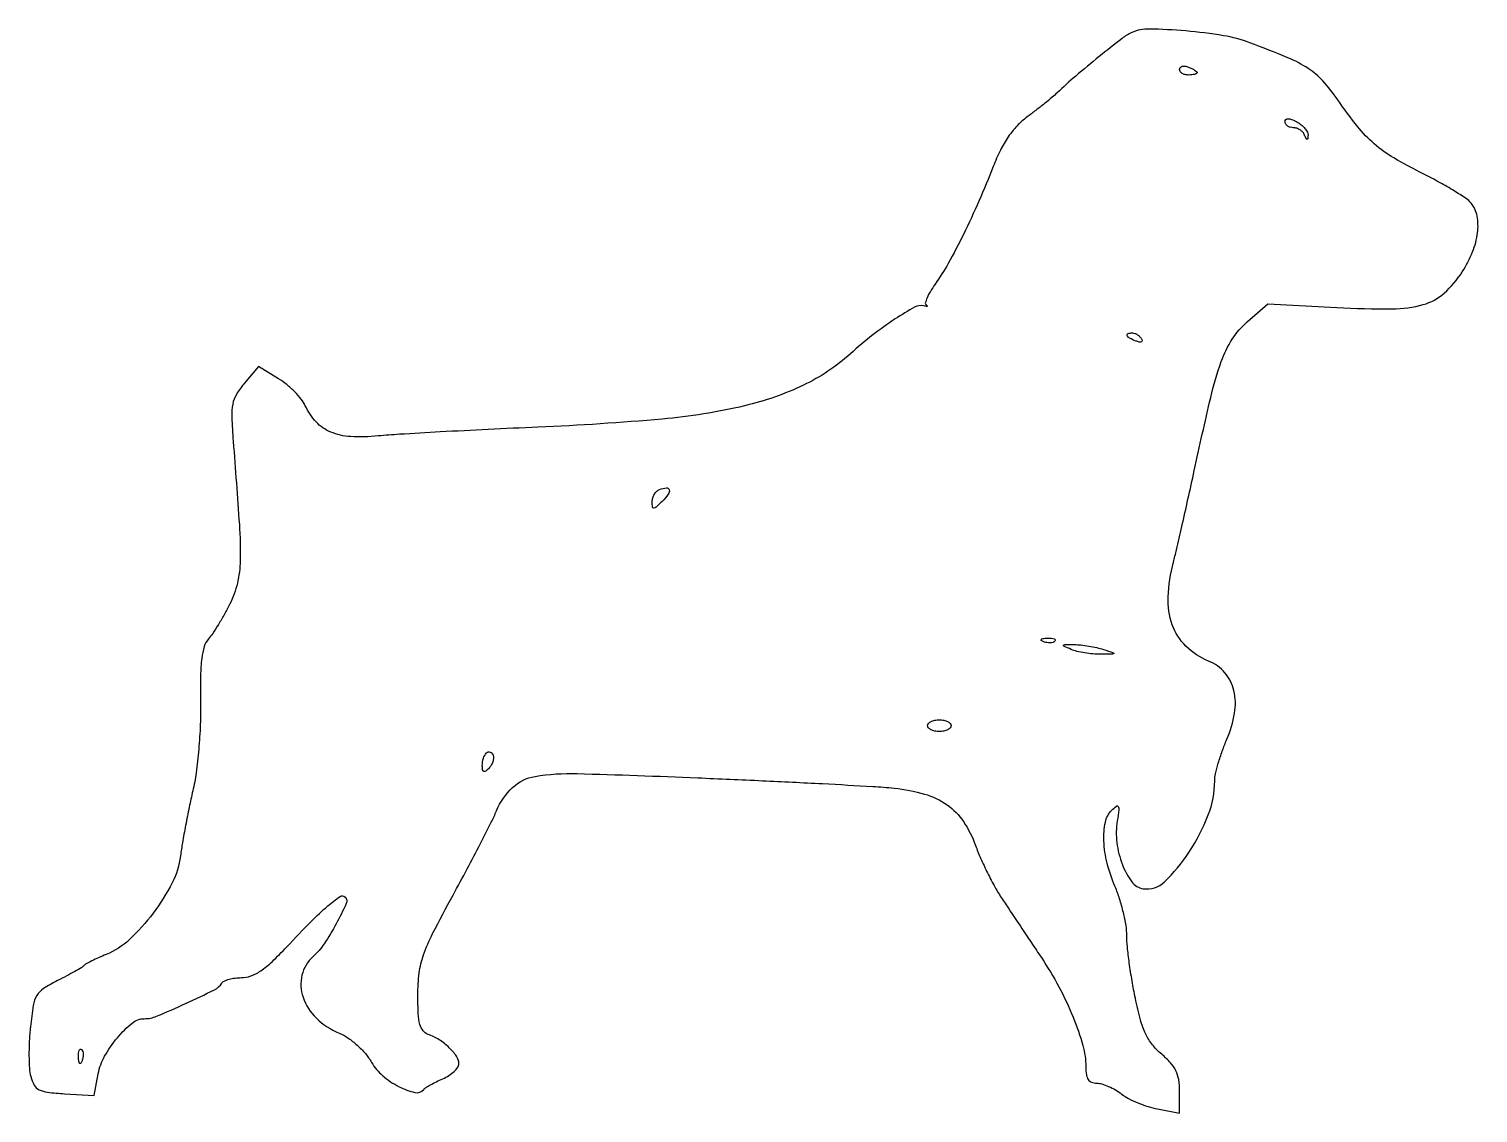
# Model space of a CAD drawing. Extents: x 1 to 248, y 0 to 185.
import ezdxf

# ---------------------------------------------------------------- set-up
doc = ezdxf.new("R2010")
doc.units = 0

msp = doc.modelspace()

# ---------------------------------------------------------------- linework, layer by layer
for points in [[(188.859479, 184.245675, 0.058107), (187.192569, 183.240347, 0.00502), (183.290043, 180.156019, 0.007294), (179.271711, 176.816173, 0.013376), (176.113084, 173.962113, -0.016003), (175.258726, 173.198248, -0.005125), (173.942263, 172.117725, -0.005107), (172.451032, 170.943992, -0.005687), (170.988236, 169.842933, 0.045094), (169.277281, 168.330202, 0.039074), (167.773163, 166.464763, 0.034668), (166.427777, 164.174652, 0.022881), (165.193179, 161.38082, -0.010855), (162.760383, 155.496824, -0.011298), (160.105026, 149.802826, -0.011934), (157.506215, 144.845214, -0.028424), (155.285033, 141.329966, 0.020442), (154.470096, 140.084696, 0.034147), (153.902842, 138.968909, 0.038699), (153.608953, 138.095862, 0.338586), (153.760102, 137.743861, -0.056143), (153.949866, 137.607113, -0.584383), (153.932974, 137.532804, -0.116734), (153.735789, 137.521524, -0.014305), (153.309598, 137.60964, 0.187849), (151.785508, 137.3966, 0.017295), (148.461073, 135.381913, 0.021071), (144.654181, 132.655174, 0.017134), (140.809737, 129.430434, -0.072137), (132.796308, 124.085879, -0.053435), (122.734359, 120.55595, -0.035688), (108.702958, 118.301781, -0.011258), (87.5, 116.912514, 0.001404), (78.999049, 116.523566, 0.001576), (70.82191, 116.10057, 0.001445), (63.862907, 115.69841, 0.008478), (60.212886, 115.414702, -0.036633), (55.526232, 115.314883, -0.085639), (52.11727, 116.087221, -0.10689), (49.631918, 117.81185, -0.081094), (47.782757, 120.57745, 0.061247), (47.109736, 121.675503, 0.027307), (45.980709, 122.945237, 0.02653), (44.624166, 124.174812, 0.032441), (43.229553, 125.167146), (39.802516, 127.285171), (37.366084, 124.392585, 0.041066), (36.031283, 122.514637, 0.087104), (35.40136, 120.85153, 0.05685), (35.236809, 118.653312, 0.009937), (35.481027, 114.5, -0.00239), (36.531521, 100.296631, -0.022388), (36.680323, 94.16908, -0.052449), (36.192383, 90.295024, -0.059019), (34.912754, 86.767528, -0.010628), (33.98057, 85.007815, -0.009945), (32.954296, 83.249386, -0.009968), (31.981399, 81.725235, -0.033218), (31.258884, 80.783573, 0.10705), (30.541294, 79.493409, 0.042164), (30.115204, 77.494576, 0.027523), (29.907854, 74.567231, 0.008476), (29.91348, 70.140702, -0.014759), (29.869195, 66.218848, -0.011455), (29.597389, 61.958622, -0.011674), (29.154883, 57.950963, -0.024229), (28.586256, 54.857129, 0.006255), (27.971367, 52.077453, 0.004579), (27.355869, 48.978016, 0.004628), (26.826892, 46.031259, 0.010213), (26.489922, 43.770161, -0.08703), (25.066288, 39.186437, -0.042807), (21.810697, 33.997413, -0.042846), (17.745876, 29.469203, -0.092539), (13.816234, 26.955529, 0.008461), (12.50973, 26.400919, 0.010829), (11.327269, 25.844203, 0.008876), (10.361618, 25.342167, 0.08568), (10, 25.056774, -0.07522), (9.625779, 24.748599, -0.005512), (8.471875, 24.07602, -0.007586), (7.068529, 23.306571, -0.005673), (5.5, 22.49989, 0.027341), (3.104458, 21.133573, 0.117048), (1.973804, 19.955245, 0.092729), (1.360141, 18.257211, 0.013715), (0.869221, 14.627479, 0.014633), (0.679073, 12.186512, 0.014103), (0.628823, 9.708313, 0.014172), (0.708065, 7.524636, 0.048812), (0.93662, 6.12759, 0.063572), (1.523889, 4.685318, 0.147864), (2.358579, 3.886344, 0.088819), (3.784438, 3.456552, 0.014195), (6.697087, 3.201913), (11.759376, 2.903826), (12.453228, 6.602376, -0.081195), (13.534782, 9.588645, -0.046616), (15.710775, 12.751063, -0.046434), (18.233283, 15.257236, -0.174064), (20.302234, 16, 0.098746), (22.411191, 16.420603, 0.008972), (27.351569, 18.577546, 0.007341), (32.291511, 20.92903, 0.140479), (33.539896, 22.064553, -0.147785), (33.94812, 22.42533, -0.039907), (34.768228, 22.725212, -0.036771), (35.798581, 22.931157, -0.030952), (36.909598, 23, 0.09087), (38.503887, 23.292159, 0.058946), (40.170581, 24.160369, 0.040505), (42.11325, 25.728, 0.014594), (44.616578, 28.25, -0.00646), (48.769862, 32.572684, -0.021384), (51.657896, 35.261552, -0.026118), (53.709959, 36.836856, -0.3616), (54.575892, 36.757441, -0.313003), (54.777908, 35.6391, -0.016444), (53.071723, 32.202811, -0.024731), (51.016496, 28.798883, -0.060805), (49.10641, 26.595012, 0.150996), (47.22031, 23.41864, 0.142336), (47.396303, 19.649491, 0.120309), (49.678623, 16.080121, 0.09192), (53.571679, 13.534497, -0.051365), (55.069872, 12.719104, -0.033079), (56.624454, 11.49457, -0.032633), (58.035038, 10.046333, -0.043512), (59.101492, 8.552557, 0.082157), (61.009903, 6.27292, 0.057888), (63.784992, 4.397855, 0.064095), (66.472471, 3.415159, 0.282791), (68, 3.936073, -0.081296), (68.346552, 4.238557, -0.01164), (69.160938, 4.718008, -0.012969), (70.16044, 5.242016, -0.010745), (71.25, 5.748916, 0.038728), (72.302346, 6.312088, 0.045954), (73.192188, 7.003607, 0.05211), (73.808119, 7.714153, 0.15371), (74, 8.323574, 0.151903), (73.608099, 9.583782, 0.051916), (72.350953, 11.056062, 0.048734), (70.625482, 12.403317, 0.056243), (68.75, 13.316616, -0.142581), (67.881227, 13.942171, -0.102315), (67.347557, 15.020479, -0.052591), (67.072257, 16.835097, -0.01137), (67, 20.012154, -0.030661), (67.233089, 23.809618, -0.053951), (67.950438, 26.867769, -0.034246), (69.524957, 30.523706, -0.006112), (73.009386, 37.09812, 0.002736), (75.413286, 41.560701, 0.003108), (77.666846, 45.863913, 0.002825), (79.537399, 49.5413, 0.017283), (80.42586, 51.4768, -0.105218), (83.17656, 55.450887, -0.149484), (87.003905, 57.341981, -0.04779), (94.175046, 57.820568, -0.003198), (114.765423, 57.094171, -0.001197), (125.810346, 56.60729, -0.001497), (136.057488, 56.100227, -0.001205), (144.655373, 55.628183, -0.011623), (148.302621, 55.333936, -0.044391), (153.480961, 54.324758, -0.083328), (157.314588, 52.484859, -0.091188), (160.1155, 49.626129, -0.062513), (162.171264, 45.563457, 0.018452), (163.046112, 43.376187, 0.011235), (164.231475, 40.857346, 0.011254), (165.520828, 38.409653, 0.019498), (166.715009, 36.445741, 0.000596), (168.057564, 34.425383, 0.000266), (169.830528, 31.76727, 0.000263), (171.709474, 28.956705, 0.000356), (173.410192, 26.419546, -0.025255), (176.396403, 21.446169, -0.025969), (178.835646, 16.242178, -0.027562), (180.490377, 11.431289, -0.069152), (181, 7.764117, 0.036771), (181.096797, 6.449671, 0.11211), (181.418692, 5.620497, 0.153748), (181.995755, 5.161343, 0.092006), (182.865141, 5, -0.0728), (183.748138, 4.87075, -0.030229), (184.88295, 4.455059, -0.029115), (186.065057, 3.854912, -0.033289), (187.115141, 3.144882, 0.044483), (188.29668, 2.383887, 0.022506), (189.90101, 1.63196, 0.022161), (191.639695, 0.99933, 0.030668), (193.25, 0.599569), (197, -0.090626), (197, 3.631861, 0.038898), (196.846406, 5.60317, 0.074027), (196.372415, 7.11774, 0.071216), (195.463259, 8.46602, 0.033636), (193.950607, 9.927174, -0.048733), (192.354532, 11.564724, -0.059004), (191.220574, 13.38426, -0.043996), (190.328021, 15.818028, -0.014807), (189.450607, 19.499626, -0.009102), (188.89527, 22.448463, -0.008195), (188.426116, 25.520431, -0.008242), (188.09605, 28.288589, -0.025554), (188, 30.166721, 0.040331), (187.859736, 31.902797, 0.01858), (187.4125, 34.127452, 0.018263), (186.765897, 36.445139, 0.024097), (186, 38.5, -0.039115), (184.639923, 42.512989, -0.051472), (184.078931, 46.335307, -0.061013), (184.331092, 49.52053, -0.147179), (185.438787, 51.581644, -0.031621), (186.225039, 52.274276, -0.47058), (186.538503, 52.203945, -0.150565), (186.634464, 51.649993, -0.00715), (186.364957, 49.760216, 0.069602), (186.301888, 46.045711, 0.060911), (187.239591, 42.273997, 0.068198), (188.852798, 39.331762, 0.200672), (190.796734, 38.174432, 0.231217), (194.408106, 39.345345, 0.054484), (198.58324, 44.36351, 0.053263), (201.9005, 50.756156, 0.09333), (203, 56.595233, -0.056454), (203.133114, 57.770443, -0.015048), (203.610339, 59.596162, -0.015059), (204.282416, 61.652556, -0.015009), (205.077749, 63.667095, 0.059646), (206.387089, 68.105305, 0.099589), (206.267605, 71.98371, 0.120673), (204.733065, 75.008363, 0.11764), (201.961776, 77.015833, -0.094384), (198.092145, 79.556125, -0.115338), (195.754474, 83.187079, -0.097686), (195.04362, 87.968085, -0.052497), (195.950133, 93.88398, 0.007103), (196.46956, 95.981601, 0.001232), (197.385264, 99.962794, 0.001339), (198.435904, 104.640606, 0.001198), (199.501455, 109.5, -0.004248), (202.317447, 121.977946, -0.027915), (204.126721, 128.12451, -0.056692), (205.988292, 131.926214, -0.07053), (208.549233, 134.909083), (212.047457, 137.980564), (223.825384, 137.347271, 0.013827), (233.319764, 137.099732, 0.068713), (238.593189, 137.836402, 0.112537), (242.157349, 139.784151, 0.070655), (245.25, 143.41551, 0.04449), (247.006332, 146.826869, 0.064937), (247.863948, 150.0922, 0.078874), (247.77758, 152.944321, 0.124878), (246.75, 155.148939, 0.073994), (245.888246, 155.933341, 0.010443), (243.861409, 157.232015, 0.011719), (241.377796, 158.672284, 0.00973), (238.671818, 160.090069, -0.016774), (233.570264, 162.855268, -0.045605), (230.231475, 165.245901, -0.046118), (227.402209, 168.186629, -0.01747), (224, 172.765933, 0.032853), (221.443732, 175.994363, 0.064949), (218.960007, 178.1106, 0.045304), (215.471734, 179.950713, 0.009336), (209, 182.507122, 0.0488), (204.478881, 183.709868, 0.019097), (198.064503, 184.511282, 0.015896), (191.814965, 184.851078, 0.112761)], [(200, 177.393011, -0.289661), (199.903916, 177.241071, -0.046727), (199.559375, 177.115447, -0.039339), (199.074824, 177.028469, -0.024748), (198.5, 177, -0.062722), (197.926468, 177.07223, -0.08088), (197.440625, 177.284531, -0.098158), (197.115494, 177.599211, -0.152681), (197, 177.968615, -0.184534), (197.122486, 178.289193, -0.147206), (197.440625, 178.483616, -0.100118), (197.925634, 178.511135, -0.055937), (198.5, 178.361626, -0.02136), (199.074558, 178.112506, -0.030395), (199.559375, 177.839659, -0.030693), (199.912889, 177.579329, -0.222225)], [(218.921053, 166.714816, -0.015968), (218.864301, 166.130546, -0.394284), (218.749635, 166.035735, -0.276998), (218.601603, 166.137159, -0.011535), (218.337719, 166.75, 0.087674), (218.039141, 167.227909, 0.065245), (217.565351, 167.632812, 0.064399), (216.995939, 167.906632, 0.080074), (216.416667, 168, -0.071399), (215.87528, 168.077705, -0.0867), (215.416146, 168.304085, -0.100339), (215.109196, 168.640426, -0.135758), (215, 169.035184, -0.188457), (215.144316, 169.404473, -0.214004), (215.491503, 169.552925, -0.094032), (216.098381, 169.426677, -0.0247), (217, 169, -0.045243), (217.759287, 168.500561, -0.049918), (218.389309, 167.887201, -0.0561), (218.808249, 167.257371, -0.135769)], [(190.492921, 132.011454, -0.1144), (190.606889, 131.674071, -0.32948), (190.487528, 131.474315, -0.155351), (190.131719, 131.443138, -0.036408), (189.551938, 131.618443, -0.029964), (188.48003, 132.105273, -0.168622), (188.057392, 132.558518, -0.444011), (188.201747, 132.882327, -0.079093), (188.940983, 133, -0.088797), (189.34605, 132.927491, -0.053277), (189.78502, 132.709615, -0.051183), (190.189428, 132.389589, -0.061454)], [(108.690476, 104.261905, -0.008322), (107.652783, 103.25819, -0.181173), (107.268248, 103.09848, -0.393899), (107.047975, 103.28984, -0.026268), (107, 104.202381, -0.070773), (107.093443, 104.859234, -0.064857), (107.367188, 105.485379, -0.068627), (107.772079, 105.987384, -0.103369), (108.25, 106.279762, -0.058902), (109.452073, 106.555337, -0.383144), (109.914384, 106.222422, -0.22066), (109.745669, 105.465966, -0.032911)], [(175.729167, 80.395833, -0.126455), (175.402231, 80.202593, -0.060344), (174.916927, 80.123424, -0.05415), (174.359369, 80.160852, -0.051402), (173.8125, 80.316886, -0.054073), (173.395823, 80.538436, -0.470617), (173.37858, 80.720685, -0.168741), (173.670344, 80.862007, -0.018894), (174.416667, 80.921053, -0.028489), (175.112848, 80.910055, -0.077125), (175.592839, 80.799335, -0.208169), (175.77538, 80.614691, -0.296942)], [(184, 79, -0.002223), (185.708813, 78.444353, -0.481249), (185.761213, 78.302957, -0.258782), (185.576132, 78.196453, -0.00148), (183.5, 78.169965, -0.024805), (182.204949, 78.221537, -0.018779), (180.79375, 78.401663, -0.019109), (179.478826, 78.671936, -0.041255), (178.5, 79, -0.005256), (177.270016, 79.54393, -0.448398), (177.216002, 79.718007, -0.262453), (177.427406, 79.837733, -0.003431), (179, 79.830035, -0.024262), (180.138026, 79.761362, -0.013931), (181.5, 79.574087, -0.013896), (182.861308, 79.309036, -0.022466)], [(158, 66, -0.191087), (157.848523, 65.618118, -0.088204), (157.4125, 65.29375, -0.068025), (156.765418, 65.073693, -0.048028), (156, 65, -0.048028), (155.234582, 65.073693, -0.068025), (154.5875, 65.29375, -0.088204), (154.151477, 65.618118, -0.191087), (154, 66, -0.191087), (154.151477, 66.381882, -0.088204), (154.5875, 66.70625, -0.068025), (155.234582, 66.926307, -0.048028), (156, 67, -0.048028), (156.765418, 66.926307, -0.068025), (157.4125, 66.70625, -0.088204), (157.848523, 66.381882, -0.191087)], [(79.1125, 58.7125, -0.034004), (78.572437, 58.24129, -0.258294), (78.25, 58.194569, -0.271978), (78.050901, 58.441764, -0.036751), (78, 59.133333, -0.07118), (78.185927, 60.432743, -0.125949), (78.734472, 61.358698, -0.296734), (79.350998, 61.489127, -0.22378), (79.841667, 60.975, -0.099514), (79.906408, 60.452911, -0.059262), (79.785599, 59.836016, -0.055968), (79.509426, 59.223506, -0.062578)], [(9.683114, 8.8125, -0.054073), (9.461564, 8.395823, -0.470617), (9.279315, 8.37858, -0.168741), (9.137993, 8.670344, -0.018894), (9.078947, 9.416667, -0.028489), (9.089945, 10.112848, -0.077125), (9.200665, 10.592839, -0.208169), (9.385309, 10.77538, -0.296942), (9.604167, 10.729167, -0.126455), (9.797407, 10.402231, -0.060344), (9.876576, 9.916927, -0.05415), (9.839148, 9.359369, -0.051402)]]:
    msp.add_lwpolyline(points, format="xyb", close=True)

doc.saveas('drawing.dxf')
